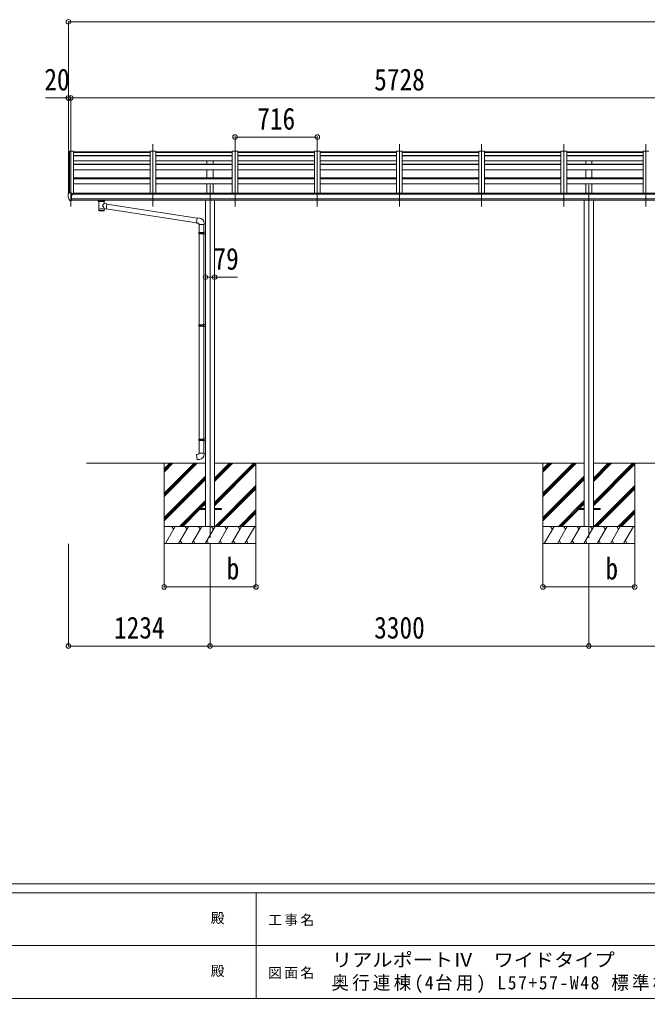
# Model space of a CAD drawing. Units: millimetres at full size, sheet at 1:40. Extents: x -11181 to 11305, y -7804 to 7716.
# Drawn here: x -2596 to 2874, y -7804 to 727 of the extents above; entities that cross this region are included whole.
import ezdxf
from ezdxf.enums import TextEntityAlignment as Align

# ---------------------------------------------------------------- set-up
doc = ezdxf.new("R2010")
doc.units = ezdxf.units.MM
doc.header["$LTSCALE"] = 40
doc.header["$PDMODE"] = 32
doc.header["$PDSIZE"] = 40
for name, color, linetype, lineweight in [('0-0_0', 7, 'Continuous', 9), ('0-1_本体', 4, 'Continuous', 9), ('0-2_部品', 7, 'Continuous', 9), ('0-8_PARTS2', 2, 'Continuous', 9), ('0-A_寸法', 6, 'Continuous', 9), ('F-0_240', 7, 'Continuous', 9)]:
    doc.layers.add(name, color=color, linetype=linetype, lineweight=lineweight)
doc.styles.add('ＭＳ ゴシック', font='')
doc.styles.get('ＭＳ ゴシック').set_extended_font_data('MS Gothic')

msp = doc.modelspace()

# ---------------------------------------------------------------- linework, layer by layer
at = {"layer": '0-0_0'}
for p, q in [((-2012.73, -3139.42), (-976.23, -3139.42)), ((-1336.73, -3188.02), (-1288.14, -3139.42)), ((-1336.73, -3202.16), (-1273.99, -3139.42)), ((-1336.73, -3216.31), (-1259.85, -3139.42)), ((-1336.73, -3428.44), (-1047.72, -3139.42)), ((-1336.73, -3414.29), (-1061.86, -3139.42)), ((-1336.73, -3400.15), (-1076, -3139.42)), ((-1336.73, -3139.42), (-1336.73, -3839.42)), ((-897.23, -3139.42), (2323.77, -3139.42)), ((-897.23, -3269.02), (-767.63, -3139.42)), ((-897.23, -3283.16), (-753.49, -3139.42)), ((-897.23, -3297.3), (-739.35, -3139.42)), ((-897.23, -3495.29), (-541.36, -3139.42)), ((-897.23, -3481.15), (-555.5, -3139.42)), ((-897.23, -3509.44), (-536.73, -3148.94)), ((-536.73, -3139.42), (-536.73, -3839.42)), ((1963.27, -3188.02), (2011.86, -3139.42)), ((1963.27, -3202.16), (2026.01, -3139.42)), ((1963.27, -3216.31), (2040.15, -3139.42)), ((1963.27, -3428.44), (2252.28, -3139.42)), ((1963.27, -3414.29), (2238.14, -3139.42)), ((1963.27, -3400.15), (2224, -3139.42)), ((1963.27, -3139.42), (1963.27, -3839.42)), ((2402.77, -3139.42), (4253.77, -3139.42)), ((2402.77, -3269.02), (2532.37, -3139.42)), ((2402.77, -3283.16), (2546.51, -3139.42)), ((2402.77, -3297.3), (2560.65, -3139.42)), ((2402.77, -3495.29), (2758.64, -3139.42)), ((2402.77, -3481.15), (2744.5, -3139.42)), ((2402.77, -3509.44), (2763.27, -3148.94)), ((2763.27, -3139.42), (2763.27, -3839.42)), ((-1336.73, -3612.28), (-976.23, -3251.79)), ((-1336.73, -3626.43), (-976.23, -3265.93)), ((-1336.73, -3640.57), (-976.23, -3280.07)), ((1963.27, -3612.28), (2323.77, -3251.79)), ((1963.27, -3626.43), (2323.77, -3265.93)), ((1963.27, -3640.57), (2323.77, -3280.07)), ((-893.37, -3689.42), (-536.73, -3332.79)), ((-879.23, -3689.42), (-536.73, -3346.93)), ((-865.09, -3689.42), (-536.73, -3361.07)), ((2406.63, -3689.42), (2763.27, -3332.79)), ((2420.77, -3689.42), (2763.27, -3346.93)), ((2434.91, -3689.42), (2763.27, -3361.07)), ((-1201.74, -3689.42), (-976.23, -3463.92)), ((-1033.09, -3534.91), (-976.23, -3478.06)), ((-1018.95, -3534.91), (-976.23, -3492.2)), ((2098.26, -3689.42), (2323.77, -3463.92)), ((2266.91, -3534.91), (2323.77, -3478.06)), ((2281.05, -3534.91), (2323.77, -3492.2)), ((-1187.6, -3689.42), (-1036.73, -3538.56)), ((-1173.46, -3689.42), (-1027.95, -3543.91)), ((-681.24, -3689.42), (-536.73, -3544.92)), ((-667.1, -3689.42), (-536.73, -3559.06)), ((-652.96, -3689.42), (-536.73, -3573.2)), ((2112.4, -3689.42), (2263.27, -3538.56)), ((2126.54, -3689.42), (2272.05, -3543.91)), ((2618.76, -3689.42), (2763.27, -3544.92)), ((2632.9, -3689.42), (2763.27, -3559.06)), ((2647.04, -3689.42), (2763.27, -3573.2)), ((-536.73, -3689.42), (-1336.73, -3689.42)), ((-1326.44, -3839.42), (-1239.84, -3689.42)), ((-1254.84, -3715.41), (-1269.84, -3689.42)), ((-1210.97, -3839.42), (-1124.37, -3689.42)), ((-1139.37, -3715.41), (-1154.37, -3689.42)), ((-1095.5, -3839.42), (-1008.9, -3689.42)), ((-1023.9, -3715.41), (-1038.9, -3689.42)), ((-980.03, -3839.42), (-893.43, -3689.42)), ((-908.43, -3715.41), (-923.43, -3689.42)), ((-864.56, -3839.42), (-777.96, -3689.42)), ((-792.96, -3715.41), (-807.96, -3689.42)), ((-749.09, -3839.42), (-662.49, -3689.42)), ((-692.49, -3689.42), (-677.49, -3715.41)), ((-633.62, -3839.42), (-547.02, -3689.42)), ((2763.27, -3689.42), (1963.27, -3689.42)), ((1973.56, -3839.42), (2060.16, -3689.42)), ((2045.16, -3715.41), (2030.16, -3689.42)), ((2089.03, -3839.42), (2175.63, -3689.42)), ((2160.63, -3715.41), (2145.63, -3689.42)), ((2204.5, -3839.42), (2291.1, -3689.42)), ((2276.1, -3715.41), (2261.1, -3689.42)), ((2319.97, -3839.42), (2406.57, -3689.42)), ((2391.57, -3715.41), (2376.57, -3689.42)), ((2435.44, -3839.42), (2522.04, -3689.42)), ((2507.04, -3715.41), (2492.04, -3689.42)), ((2550.91, -3839.42), (2637.51, -3689.42)), ((2607.51, -3689.42), (2622.51, -3715.41)), ((2666.38, -3839.42), (2752.98, -3689.42)), ((-1195.97, -3813.45), (-1180.98, -3839.42)), ((-1080.5, -3813.44), (-1065.5, -3839.42)), ((-965.03, -3813.44), (-950.03, -3839.42)), ((-849.56, -3813.45), (-834.57, -3839.42)), ((-734.09, -3813.45), (-719.1, -3839.42)), ((-618.62, -3813.45), (-603.62, -3839.42)), ((2104.03, -3813.45), (2119.02, -3839.42)), ((2219.5, -3813.44), (2234.5, -3839.42)), ((2334.97, -3813.44), (2349.97, -3839.42)), ((2450.44, -3813.45), (2465.43, -3839.42)), ((2565.91, -3813.45), (2580.9, -3839.42)), ((2681.38, -3813.45), (2696.38, -3839.42)), ((-1336.73, -3839.42), (-536.73, -3839.42)), ((1963.27, -3839.42), (2763.27, -3839.42))]:
    msp.add_line(p, q, dxfattribs=at)
at = {"layer": '0-1_本体'}
for p, q in [((-2170.73, -420.06), (-2170.74, -790.21)), ((-2169.78, -419.17), (-2161.95, -418.76)), ((-2161.73, -418.84), (-2161.73, -783.66)), ((-2161.65, -418.95), (-2161.03, -420.57)), ((-2125.73, -418.75), (-2125.73, -793.47)), ((-1459.73, -424.84), (-2125.73, -424.84)), ((-1459.73, -419.35), (-1459.73, -786.94)), ((-1409.73, -419.35), (-1459.73, -419.35)), ((-1409.73, -419.35), (-1409.73, -786.94)), ((-743.73, -424.84), (-1409.73, -424.84)), ((-743.73, -419.35), (-743.73, -786.94)), ((-693.73, -419.35), (-743.73, -419.35)), ((-693.73, -419.35), (-693.73, -786.94)), ((-27.73, -424.84), (-693.73, -424.84)), ((-27.73, -419.35), (-27.73, -786.94)), ((22.27, -419.35), (-27.73, -419.35)), ((22.27, -419.35), (22.27, -786.94)), ((688.27, -424.84), (22.27, -424.84)), ((688.27, -419.35), (688.27, -786.94)), ((738.27, -419.35), (688.27, -419.35)), ((738.27, -419.35), (738.27, -786.94)), ((1404.27, -424.84), (738.27, -424.84)), ((1404.27, -419.35), (1404.27, -786.94)), ((1454.27, -419.35), (1404.27, -419.35)), ((1454.27, -419.35), (1454.27, -786.94)), ((2120.27, -424.84), (1454.27, -424.84)), ((2120.27, -419.35), (2120.27, -786.94)), ((2170.27, -419.35), (2120.27, -419.35)), ((2170.27, -419.35), (2170.27, -786.94)), ((2836.27, -424.84), (2170.27, -424.84)), ((2836.27, -419.35), (2836.27, -786.94)), ((2886.27, -419.35), (2836.27, -419.35)), ((-1459.73, -431.91), (-2125.73, -431.91)), ((-1459.73, -458.04), (-2125.73, -458.04)), ((-1459.73, -460.6), (-2125.73, -460.6)), ((-1459.73, -505.34), (-2125.73, -505.34)), ((-743.73, -431.91), (-1409.73, -431.91)), ((-743.73, -458.04), (-1409.73, -458.04)), ((-743.73, -460.6), (-1409.73, -460.6)), ((-743.73, -505.34), (-1409.73, -505.34)), ((-964.23, -532.17), (-964.23, -505.18)), ((-909.23, -532.17), (-909.23, -505.18)), ((-27.73, -431.91), (-693.73, -431.91)), ((-27.73, -458.04), (-693.73, -458.04)), ((-27.73, -460.6), (-693.73, -460.6)), ((-27.73, -505.34), (-693.73, -505.34)), ((688.27, -431.91), (22.27, -431.91)), ((688.27, -458.04), (22.27, -458.04)), ((688.27, -460.6), (22.27, -460.6)), ((688.27, -505.34), (22.27, -505.34)), ((1404.27, -431.91), (738.27, -431.91)), ((1404.27, -458.04), (738.27, -458.04)), ((1404.27, -460.6), (738.27, -460.6)), ((1404.27, -505.34), (738.27, -505.34)), ((2120.27, -431.91), (1454.27, -431.91)), ((2120.27, -458.04), (1454.27, -458.04)), ((2120.27, -460.6), (1454.27, -460.6)), ((2120.27, -505.34), (1454.27, -505.34)), ((2836.27, -431.91), (2170.27, -431.91)), ((2836.27, -458.04), (2170.27, -458.04)), ((2836.27, -460.6), (2170.27, -460.6)), ((2836.27, -505.34), (2170.27, -505.34)), ((2335.77, -532.17), (2335.77, -505.18)), ((2390.77, -532.17), (2390.77, -505.18)), ((-1459.73, -532.31), (-2125.73, -532.31)), ((-1459.73, -537.26), (-2125.73, -537.26)), ((-1459.73, -581.45), (-2125.73, -581.45)), ((-743.73, -532.31), (-1409.73, -532.31)), ((-743.73, -537.26), (-1409.73, -537.26)), ((-743.73, -581.45), (-1409.73, -581.45)), ((-964.23, -653.08), (-964.23, -581.3)), ((-909.23, -653.08), (-909.23, -581.3)), ((-27.73, -532.31), (-693.73, -532.31)), ((-27.73, -537.26), (-693.73, -537.26)), ((-27.73, -581.45), (-693.73, -581.45)), ((688.27, -532.31), (22.27, -532.31)), ((688.27, -537.26), (22.27, -537.26)), ((688.27, -581.45), (22.27, -581.45)), ((1404.27, -532.31), (738.27, -532.31)), ((1404.27, -537.26), (738.27, -537.26)), ((1404.27, -581.45), (738.27, -581.45)), ((2120.27, -532.31), (1454.27, -532.31)), ((2120.27, -537.26), (1454.27, -537.26)), ((2120.27, -581.45), (1454.27, -581.45)), ((2836.27, -532.31), (2170.27, -532.31)), ((2836.27, -537.26), (2170.27, -537.26)), ((2836.27, -581.45), (2170.27, -581.45)), ((2335.77, -653.08), (2335.77, -581.3)), ((2390.77, -653.08), (2390.77, -581.3)), ((-1459.73, -653.25), (-2125.73, -653.25)), ((-1459.73, -660.05), (-2125.73, -660.05)), ((-743.73, -653.25), (-1409.73, -653.25)), ((-743.73, -660.05), (-1409.73, -660.05)), ((-27.73, -653.25), (-693.73, -653.25)), ((-27.73, -660.05), (-693.73, -660.05)), ((688.27, -653.25), (22.27, -653.25)), ((688.27, -660.05), (22.27, -660.05)), ((1404.27, -653.25), (738.27, -653.25)), ((1404.27, -660.05), (738.27, -660.05)), ((2120.27, -653.25), (1454.27, -653.25)), ((2120.27, -660.05), (1454.27, -660.05)), ((2836.27, -653.25), (2170.27, -653.25)), ((2836.27, -660.05), (2170.27, -660.05)), ((-1459.73, -703.6), (-2125.73, -703.6)), ((-743.73, -703.6), (-1409.73, -703.6)), ((-964.23, -786.97), (-964.23, -703.43)), ((-909.23, -786.97), (-909.23, -703.43)), ((-27.73, -703.6), (-693.73, -703.6)), ((688.27, -703.6), (22.27, -703.6)), ((1404.27, -703.6), (738.27, -703.6)), ((2120.27, -703.6), (1454.27, -703.6)), ((2836.27, -703.6), (2170.27, -703.6)), ((2335.77, -786.97), (2335.77, -703.43)), ((2390.77, -786.97), (2390.77, -703.43)), ((3570.77, -793.47), (-2144.23, -793.47)), ((-2144.23, -834.87), (3570.77, -834.87)), ((3570.77, -846.72), (-2144.23, -846.64)), ((-2120.73, -793.47), (-2120.73, -786.94)), ((3547.27, -786.94), (-2120.73, -786.94)), ((-976.23, -847.04), (-976.23, -3689.44)), ((-897.23, -847.04), (-897.23, -3689.44)), ((2323.77, -847.04), (2323.77, -3689.44)), ((2402.77, -847.04), (2402.77, -3689.44))]:
    msp.add_line(p, q, dxfattribs=at)
msp.add_lwpolyline([(-2161.03, -783.66), (-2161.03, -418.75), (-2125.73, -418.75)], dxfattribs=at)
msp.add_circle((-2136.76, -798.38), 3, dxfattribs=at)
for centre, radius, start, end in [((-2169.73, -420.17), 1, 93, 173.32986), ((-2161.94, -419.06), 0.301, 21.06327, 92.86679)]:
    msp.add_arc(centre, radius, start, end, dxfattribs=at)
at = {"layer": '0-2_部品'}
for p, q in [((-2172.73, -793.04), (-2172.73, -793.66)), ((-2165.82, -784.23), (-2169.89, -790.04)), ((-2158.36, -850.35), (-2168.1, -834.97)), ((-2152.23, -852.07), (-2155.94, -851.85)), ((-2152.23, -852.07), (-2150.73, -852.16)), ((-2150.73, -852.16), (-2150.73, -783.66)), ((-2149.23, -784.58), (-2150.73, -784.58)), ((-2144.23, -793.4), (-2150.73, -793)), ((-2150.73, -849.97), (-2150.23, -849.97)), ((-2150.23, -849.97), (-2149.73, -848.97)), ((-2144.23, -848.97), (-2149.73, -848.97)), ((-2149.23, -784.58), (-2149.23, -790.75)), ((-2139.56, -786.08), (-2149.23, -785.36)), ((-2149.23, -788.35), (-2135.23, -788.41)), ((-2139.76, -798.58), (-2139.23, -798.58)), ((-2139.23, -798.58), (-2138.93, -798.58)), ((-2138.73, -788.39), (-2138.73, -786.5)), ((-2134.23, -789.51), (-2134.23, -793.47)), ((-1910.23, -852.97), (-1910.23, -846.86)), ((-1856.23, -852.97), (-1856.23, -846.86)), ((-1906.13, -857.47), (-1906.15, -937.76)), ((-1860.33, -875.05), (-1860.33, -857.46)), ((-1835.11, -878.95), (-1860.33, -875.04)), ((-1860.32, -937.76), (-1860.33, -921.14)), ((-1860.33, -921.39), (-1842.13, -924.21)), ((-1835.11, -878.95), (-1842.13, -924.21)), ((-1053.98, -1044.7), (-1841.86, -922.47)), ((-1050.31, -1002.77), (-1835.43, -880.97)), ((-1029.31, -1002.7), (-1050.15, -1000.88)), ((-1034.23, -1058.44), (-988.23, -1058.44)), ((-1032.23, -1058.44), (-1032.23, -1127.32)), ((-990.23, -1058.44), (-990.23, -1124.76)), ((-988.23, -1058.44), (-988.23, -1047.53)), ((-1034.23, -1129.32), (-1033.23, -1127.32)), ((-1034.23, -1129.32), (-990.23, -1129.32)), ((-1034.23, -1129.32), (-1034.23, -1137.32)), ((-1034.23, -1137.32), (-990.23, -1137.32)), ((-1034.23, -1137.32), (-1033.23, -1139.32)), ((-1033.23, -1127.32), (-990.23, -1127.32)), ((-1033.23, -1139.32), (-990.23, -1139.32)), ((-1032.23, -1139.32), (-1032.23, -1933.51)), ((-994.71, -1129.32), (-995.14, -1127.32)), ((-992.23, -1124.82), (-976.23, -1124.35)), ((-992.23, -1126.82), (-992.23, -1124.82)), ((-992.23, -1126.82), (-990.23, -1126.82)), ((-992.23, -1141.82), (-992.23, -1139.82)), ((-992.23, -1141.82), (-976.23, -1142.29)), ((-990.23, -1141.88), (-990.23, -1930.95)), ((-976.23, -1124.35), (-976.23, -1142.29)), ((-1034.23, -1935.51), (-1033.23, -1933.51)), ((-1034.23, -1935.51), (-990.23, -1935.51)), ((-1034.23, -1935.51), (-1034.23, -1943.51)), ((-1034.23, -1943.51), (-990.23, -1943.51)), ((-1034.23, -1943.51), (-1033.23, -1945.51)), ((-1033.23, -1933.51), (-990.23, -1933.51)), ((-1033.23, -1945.51), (-990.23, -1945.51)), ((-1032.23, -1945.51), (-1032.23, -2928.67)), ((-994.71, -1935.51), (-995.14, -1933.51)), ((-992.23, -1931.01), (-976.23, -1930.54)), ((-992.23, -1933.01), (-992.23, -1931.01)), ((-992.23, -1933.01), (-990.23, -1933.01)), ((-992.23, -1948.01), (-992.23, -1946.01)), ((-992.23, -1948.01), (-976.23, -1948.48)), ((-990.23, -1948.06), (-990.23, -2926.11)), ((-976.23, -1930.54), (-976.23, -1948.48)), ((-1034.23, -2930.67), (-1033.23, -2928.67)), ((-1034.23, -2930.67), (-1034.23, -2938.67)), ((-1034.23, -2930.67), (-990.23, -2930.67)), ((-1034.23, -2938.67), (-1033.23, -2940.67)), ((-1034.23, -2938.67), (-990.23, -2938.67)), ((-1033.23, -2928.67), (-990.23, -2928.67)), ((-1033.23, -2940.67), (-990.23, -2940.67)), ((-1032.23, -2940.67), (-1032.23, -3050.67)), ((-994.71, -2930.67), (-995.14, -2928.67)), ((-994.71, -2938.67), (-995.14, -2940.67)), ((-994.71, -2930.67), (-994.71, -2938.67)), ((-992.23, -2926.17), (-976.23, -2925.7)), ((-992.23, -2928.17), (-992.23, -2926.17)), ((-992.23, -2928.17), (-990.23, -2928.17)), ((-992.23, -2943.17), (-992.23, -2941.17)), ((-992.23, -2941.17), (-990.23, -2941.17)), ((-992.23, -2943.17), (-976.23, -2943.64)), ((-990.23, -2941.17), (-990.23, -2928.17)), ((-990.23, -2943.22), (-990.23, -3050.67)), ((-976.23, -2925.7), (-976.23, -2943.64)), ((-1054.16, -3062.41), (-1034.23, -3060.67)), ((-1050.15, -3108.23), (-1054.16, -3062.41)), ((-988.23, -3050.67), (-988.23, -3061.58)), ((-1029.31, -3106.41), (-1050.15, -3108.23))]:
    msp.add_line(p, q, dxfattribs=at)
at = {"layer": '0-2_部品', "color": 4}
for p, q in [((-1036.73, -3534.91), (-1036.73, -3543.91)), ((-1036.73, -3534.91), (-976.23, -3534.91)), ((-1036.73, -3543.91), (-976.23, -3543.91)), ((-897.23, -3534.91), (-836.73, -3534.91)), ((-897.23, -3543.91), (-836.73, -3543.91)), ((-836.73, -3534.91), (-836.73, -3543.91)), ((2263.27, -3534.91), (2263.27, -3543.91)), ((2263.27, -3534.91), (2323.77, -3534.91)), ((2263.27, -3543.91), (2323.77, -3543.91)), ((2402.77, -3534.91), (2463.27, -3534.91)), ((2402.77, -3543.91), (2463.27, -3543.91)), ((2463.27, -3534.91), (2463.27, -3543.91))]:
    msp.add_line(p, q, dxfattribs=at)
at = {"layer": '0-2_部品'}
for points in [[(-2150.73, -783.66), (-2162.73, -783.66), (-2165.06, -783.81)], [(-2150.73, -838.27), (-2147.57, -837.87), (-2144.23, -837.44)], [(-2144.23, -848.97), (-2144.23, -790.75), (-2149.23, -790.75)], [(-2139.56, -786.08), (-2139.39, -786.1), (-2139.23, -786.13), (-2139.09, -786.17), (-2138.97, -786.22), (-2138.87, -786.28), (-2138.79, -786.35), (-2138.75, -786.42), (-2138.73, -786.5)], [(-2138.93, -797.39), (-2138.93, -798.58), (-2134.23, -798.58)], [(-2134.23, -796.96), (-2134.23, -798.58), (-2133.76, -798.58)], [(-1910.2, -853.03), (-1910.22, -852.67), (-1909.97, -851.72), (-1909.45, -850.83), (-1908.65, -849.99), (-1907.54, -849.2), (-1906.13, -848.47)], [(-1910.2, -852.92), (-1910.22, -853.27), (-1909.97, -854.23), (-1909.45, -855.11), (-1908.65, -855.95), (-1907.54, -856.75), (-1906.13, -857.47)], [(-1860.33, -848.48), (-1860.1, -848.58), (-1858.75, -849.31), (-1857.63, -850.16), (-1856.88, -851.03), (-1856.42, -851.92), (-1856.24, -852.81)], [(-1860.33, -857.46), (-1860.1, -857.37), (-1858.75, -856.63), (-1857.63, -855.78), (-1856.88, -854.92), (-1856.42, -854.02), (-1856.24, -853.13)], [(-1050.15, -1000.88), (-1054.16, -1046.7), (-1034.23, -1048.44), (-1034.23, -1058.44)], [(-994.71, -1129.32), (-994.71, -1137.32), (-995.14, -1139.32)], [(-992.23, -1139.82), (-990.23, -1139.82), (-990.23, -1126.82)], [(-994.71, -1935.51), (-994.71, -1943.51), (-995.14, -1945.51)], [(-992.23, -1946.01), (-990.23, -1946.01), (-990.23, -1933.01)], [(-1034.23, -3060.67), (-1034.23, -3050.67), (-988.23, -3050.67)]]:
    msp.add_lwpolyline(points, dxfattribs=at)
for centre, radius, start, end in [((-2169.73, -793.04), 3, 93, 180), ((-1980.24, -793.66), 192.49, 180.0008, 192.1233), ((-2165.5, -833.47), 3, 191.83348, 210), ((-2165, -784.81), 1, 93.5, 145), ((-2155.76, -848.85), 3, 210, 266.5), ((-2136.73, -798.58), 2.5, 151.64236, 180), ((-2136.73, -798.58), 2.5, 0, 151.64236), ((-1893.17, -898.19), 51.38, 92.46126, 104.61963), ((-1873.28, -898.19), 51.38, 75.38037, 87.53874), ((-1033.23, -1047.53), 45, 0, 85), ((-1033.23, -3061.58), 45, 275, 0)]:
    msp.add_arc(centre, radius, start, end, dxfattribs=at)
for centre, major_axis, ratio, start_param, end_param in [((-2135.23, -789.51), (-0.02, 1.1), 0.906239, 4.6917496, 6.2625459), ((-1872.23, -852.97), (16, 0), 0.361356, 0, 0.0194874), ((-1872.23, -852.97), (16, 0), 0.361356, 6.2636979, 6.2831853), ((-1883.24, -858.67), (-22.91, -0.42), 0.072511, 4.711586, 6.2823824), ((-1883.23, -937.76), (22.92, 0), 0.101955, 6.2829723, 9.4248207), ((-1883.23, -937.76), (22.92, 0), 0.101955, 3.1415499, 6.2833984), ((-1883.23, -925.32), (22.91, 0), 0.122865, 6.2831853, 9.424778), ((-1883.21, -857.03), (-22.91, -0.42), 0.072511, 4.711586, 6.2823824), ((-1883.26, -857.04), (22.92, -0.42), 0.07247, 0.0008089, 1.5716053), ((-1883.26, -858.67), (22.92, -0.42), 0.07247, 0.0008089, 1.5716053), ((-1883.24, -894.6), (-22.81, 26.62), 0.234429, 3.1563334, 4.5976381), ((-1880.68, -897.24), (20.32, 22.25), 0.045535, 4.9756507, 6.2441899)]:
    msp.add_ellipse(centre, major_axis=major_axis, ratio=ratio, start_param=start_param, end_param=end_param, dxfattribs=at)
at = {"layer": '0-8_PARTS2'}
for p, q in [((-2150.73, -383.72), (-2150.73, -903.01)), ((-1434.73, -903.01), (-1434.73, -359.16)), ((-718.73, -903.01), (-718.73, -359.16)), ((-2.73, -903.01), (-2.73, -359.16)), ((713.27, -903.01), (713.27, -359.16)), ((1429.27, -903.01), (1429.27, -359.16)), ((2145.27, -903.01), (2145.27, -359.16)), ((2861.27, -903.01), (2861.27, -359.16)), ((-936.73, -714.23), (-936.73, -3789.46)), ((2363.27, -714.23), (2363.27, -3789.46))]:
    msp.add_line(p, q, dxfattribs=at)
at = {"layer": '0-A_寸法'}
for p, q in [((-2170.73, 707.1), (-2170.73, 44.47)), ((-2170.73, 707.1), (9325.26, 707.1)), ((-2170.73, 44.47), (-2370.73, 44.47)), ((-2170.73, 44.47), (-2170.73, -411.1)), ((-2150.73, 44.47), (-2170.73, 44.47)), ((-2150.73, 44.47), (-2150.73, -411.1)), ((-2150.73, 44.47), (-2150.73, -411.1)), ((-2150.73, 44.47), (3577.27, 44.47)), ((-718.73, -296.97), (-718.73, -414.57)), ((-718.73, -296.97), (-2.73, -296.97)), ((-2.73, -296.97), (-2.73, -414.57)), ((-976.23, -1518.17), (-897.23, -1518.17)), ((-897.23, -1518.17), (-697.23, -1518.17)), ((-2170.73, -4732.3), (-2170.73, -3842.91)), ((-1336.73, -4217.32), (-1336.73, -3842.91)), ((-936.73, -4732.3), (-936.73, -3842.91)), ((1963.27, -4217.32), (1963.27, -3842.91)), ((2363.27, -4732.3), (2363.27, -3842.91)), ((-2170.73, -4732.3), (-936.73, -4732.3)), ((-936.73, -4732.3), (2363.27, -4732.3)), ((2363.27, -4732.3), (4791.27, -4732.3))]:
    msp.add_line(p, q, dxfattribs=at)
for points in [[(-1336.73, -4217.32), (-536.73, -4217.32), (-536.73, -3842.91)], [(1963.27, -4217.32), (2763.27, -4217.32), (2763.27, -3842.91)]]:
    msp.add_lwpolyline(points, dxfattribs=at)
for p in [(-2170.73, 707.1), (-2170.73, 44.47), (-2150.73, 44.47), (-718.73, -296.97), (-2.73, -296.97), (-976.23, -1518.17), (-897.23, -1518.17), (-1336.73, -4217.32), (-536.73, -4217.32), (1963.27, -4217.32), (2763.27, -4217.32), (-2170.73, -4732.3), (-936.73, -4732.3), (2363.27, -4732.3)]:
    msp.add_point(p, dxfattribs=at)
at = {"layer": 'F-0_240', "color": 5}
for p, q in [((-11180.61, -6803.54), (10739.39, -6803.54)), ((-11180.61, -6883.54), (7183.72, -6883.54)), ((-536.28, -6883.54), (-536.28, -7803.54)), ((-4536.28, -7343.54), (3663.72, -7343.54)), ((-11180.61, -7803.54), (10739.39, -7803.54))]:
    msp.add_line(p, q, dxfattribs=at)

# ---------------------------------------------------------------- texts
at = {"layer": '0-A_寸法', "color": 7, "style": 'ＭＳ ゴシック', "width": 0.85}
for s, p in [('20', (-2380.73, 52.47)), ('5728', (493.27, 52.47)), ('716', (-525.73, -288.97)), ('79', (-907.23, -1510.17)), ('b', (-791.73, -4209.32)), ('b', (2508.27, -4209.32)), ('1234', (-1773.73, -4724.3)), ('3300', (493.27, -4724.3))]:
    msp.add_text(s, height=190.6, dxfattribs=at).set_placement(p, align=Align.BOTTOM_LEFT)
at = {"layer": 'F-0_240', "style": 'ＭＳ ゴシック'}
for p in [(-930.57, -7173.54), (-930.57, -7633.54)]:
    msp.add_text('殿', height=87.98, dxfattribs=at).set_placement(p, align=Align.BOTTOM_LEFT)
at = {"layer": 'F-0_240', "style": 'ＭＳ ゴシック', "width": 1.1}
msp.add_text('リアルポートⅣ\u3000ワイドタイプ', height=117.3, dxfattribs=at).set_placement((124.97, -7561.39), align=Align.BOTTOM_LEFT)
at = {"layer": 'F-0_240', "attachment_point": 7, "style": 'ＭＳ ゴシック'}
for s, insert, char_height in [('\\T1.17;工事名', (-430.81, -7173.54), 87.98), ('\\T1.17;図面名', (-430.81, -7633.54), 87.98), ('\\T1.19;\\W0.95;奥行連棟(4台用)\\~L57+57-W48\\~標準柱', (120.88, -7756.06), 117.3)]:
    msp.add_mtext(s, dxfattribs=dict(at, insert=insert, char_height=char_height))

doc.saveas('drawing.dxf')
